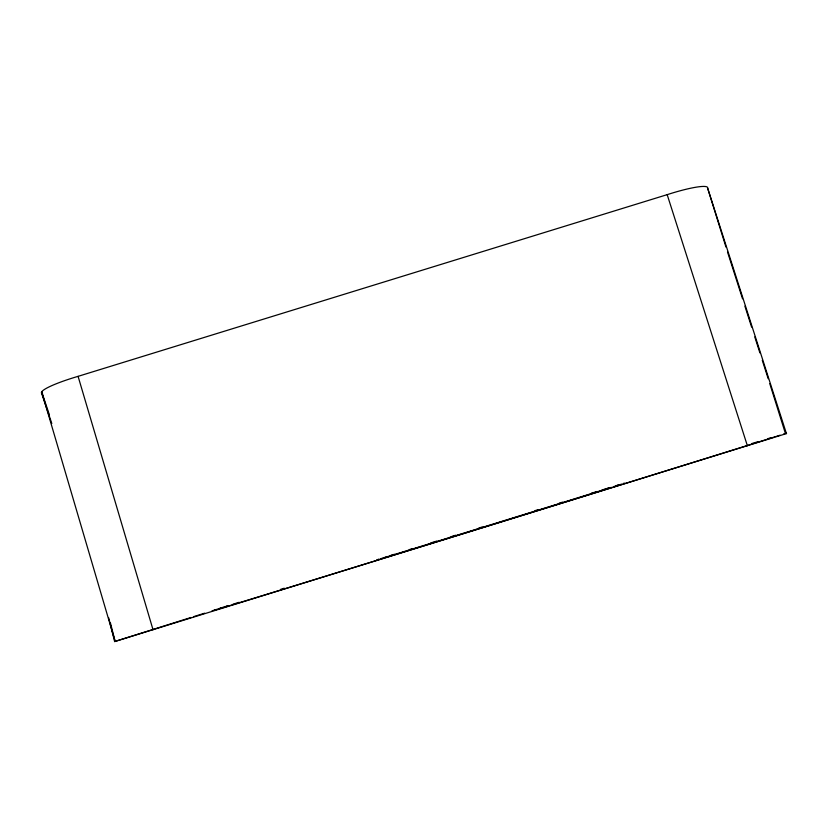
<?xml version="1.0" encoding="UTF-8"?>
<svg xmlns="http://www.w3.org/2000/svg" width="828" height="828" viewBox="0 0 828 828"><rect width="100%" height="100%" fill="white"/><g stroke="black" fill="none" stroke-linecap="round" stroke-linejoin="round"><path stroke-width="1.24" d="M108.685 617.812L114.626 641.565L191.092 617.45M769.781 383.674L785.265 432.982M623.66 483.459L624.405 483.2L623.815 483.366M618.154 485.208L621.559 484.132M193.555 616.674L204.63 613.186M212.02 610.857L228.021 605.806M232.947 604.254L239.106 602.318M613.517 486.667L616.995 485.581M616.063 485.87L619.023 484.939M390.816 555.402L394.304 554.305M602.153 490.228L608.207 488.334M607.762 488.479L611.385 487.34M409.28 549.637L412.603 548.602M430.777 542.94L436.677 541.108M554.325 505.111L593.49 492.929M591.865 493.436L603.343 489.855M452.016 536.347L455.576 535.24M478.801 528.036L482.3 526.96M535.023 510.648L538.386 509.603M449.801 537.465L529.154 512.915M530.375 512.542L555.143 504.852M785.575 432.899L786.6 433.541L114.647 641.565M42.58 393.745A43.718 6.075 -15.6 0 1 78.08 376.347L667.182 194.652A43.18 6.106 -18.4 0 1 707.661 188.225L786.424 433.593M591.316 493.281L597.164 491.49M559.148 503.196L562.491 502.161M406.931 550.682L427.776 544.265M428.252 544.12L451.332 536.999M401.031 552.493L405.751 551.044M602.153 489.959L608.414 488.034M384.958 557.41L399.965 552.814M615.742 485.798L618.858 484.846M383.436 557.875L386.904 556.82M380.621 558.734L383.747 557.782M377.34 559.718L379.079 559.2M376.937 559.842L378.448 559.386M41.452 392.886L51.812 423.491M49.432 415.025L41.679 391.789L115.133 641.421L110.362 622.687M727.522 252.012L742.53 298.773M744.9 306.153L751.607 327.07M754.774 336.913L759.907 352.914M762.277 360.294L768.198 378.748M667.182 194.652L747.384 445.754M707.661 188.225L725.97 247.096M78.08 376.347L153.035 629.746M785.855 433.292A299.125 0.528 -17.2 0 1 783.547 434.089M780.038 435.217A299.125 0.528 -17.2 0 1 776.064 436.48M774.904 436.842A299.125 0.528 -17.2 0 1 508.495 519.715A299.125 0.528 -17.2 0 1 230.432 605.413M229.252 605.775A299.125 0.528 -17.2 0 1 224.999 607.069M224.046 607.348A299.125 0.528 -17.2 0 1 219.296 608.777M216.16 609.708A299.125 0.528 -17.2 0 1 214.566 610.122M219.762 608.425A299.125 0.528 -17.2 0 1 223.032 607.39M225.071 606.738A299.125 0.528 -17.2 0 1 228.507 605.661M280.661 589.329A299.125 0.528 -17.2 0 1 284.242 588.211M751.834 443.57A299.125 0.528 -17.2 0 1 758.013 441.686M767.898 438.664A299.125 0.528 -17.2 0 1 771.158 437.681"/></g></svg>
